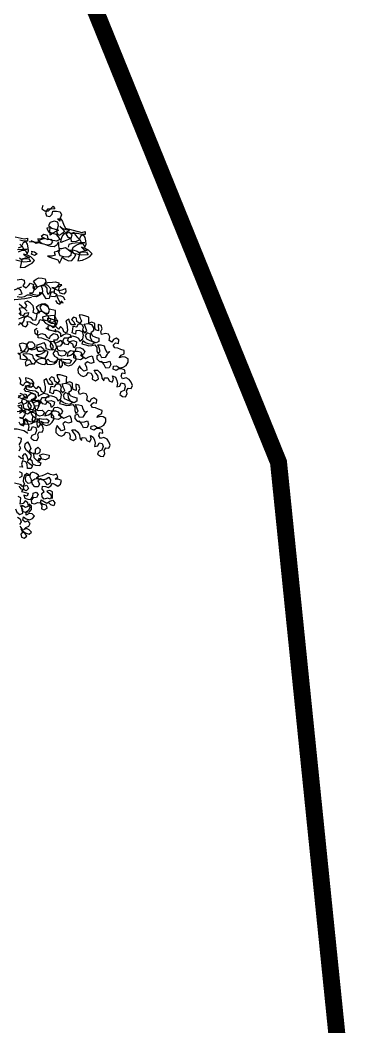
# Model space of a CAD drawing. Header units: inches. Extents: x 350994 to 353538, y 1581369 to 1583842.
# Drawn here: x 351694.17 to 351696.18, y 1583595.68 to 1583601.61 of the extents above; entities that cross this region are included whole.
import ezdxf

# ---------------------------------------------------------------- set-up
doc = ezdxf.new("R2010")
doc.units = ezdxf.units.IN
doc.header["$MEASUREMENT"] = 0
doc.linetypes.add('1', pattern=[0])
doc.layers.add("ROAD'S", color=1, linetype='1')
doc.layers.add('TREE', color=81, linetype='1')

# ---------------------------------------------------------------- blocks, each defined once
blk = doc.blocks.new('TREE_4')
at = {"color": 94}
for points in [[(1207, 8115), (1204, 8080), (1239, 8066), (1276, 8074), (1294, 8103), (1314, 8135), (1337, 8112), (1300, 8097), (1265, 8089), (1250, 8048), (1271, 8019), (1305, 8019), (1323, 8048), (1323, 8083), (1360, 8092), (1398, 8094), (1418, 8066), (1415, 8028), (1418, 7996), (1389, 8014), (1421, 8022), (1447, 8002), (1470, 7967), (1493, 7941), (1537, 7941), (1574, 7938), (1670, 7938), (1701, 7955), (1707, 7924), (1669, 7915), (1629, 7915), (1591, 7906), (1560, 7898), (1589, 7921), (1609, 7895), (1638, 7875), (1667, 7857), (1632, 7831), (1588, 7817), (1574, 7851), (1577, 7889), (1542, 7904), (1510, 7883), (1539, 7854), (1574, 7857), (1551, 7834), (1507, 7799), (1479, 7782), (1476, 7814), (1479, 7849), (1493, 7878), (1516, 7906), (1539, 7930), (1502, 7924), (1461, 7930), (1430, 7944), (1464, 7921), (1493, 7906), (1470, 7872), (1444, 7849), (1421, 7872), (1412, 7912), (1415, 7950), (1401, 7982), (1360, 7985), (1323, 7959), (1314, 7927), (1354, 7907), (1389, 7904), (1427, 7904), (1401, 7883), (1375, 7857), (1354, 7831), (1340, 7872), (1337, 7907), (1302, 7895), (1328, 7860), (1372, 7857), (1409, 7857), (1441, 7834), (1464, 7811), (1435, 7785), (1377, 7785), (1343, 7788), (1328, 7820), (1288, 7823), (1265, 7797), (1305, 7788), (1340, 7782), (1372, 7791), (1395, 7768), (1380, 7736), (1351, 7722), (1293, 7722), (1259, 7739), (1236, 7765), (1270, 7777), (1305, 7785), (1267, 7759), (1241, 7736), (1276, 7727), (1311, 7727), (1348, 7724), (1383, 7719), (1424, 7727), (1447, 7753), (1455, 7785), (1464, 7750), (1476, 7719), (1507, 7724), (1539, 7742), (1609, 7713), (1614, 7675), (1591, 7652), (1545, 7646), (1507, 7646), (1484, 7675), (1487, 7707), (1464, 7684), (1435, 7667), (1455, 7641), (1421, 7623), (1380, 7612), (1423, 7606), (1461, 7603), (1493, 7600), (1516, 7571), (1525, 7606), (1530, 7638), (1565, 7623), (1603, 7617), (1637, 7629), (1652, 7661), (1663, 7695), (1611, 7713), (1580, 7724), (1620, 7739), (1669, 7736), (1698, 7721), (1698, 7640), (1744, 7655), (1782, 7686), (1808, 7712), (1825, 7744), (1779, 7773), (1742, 7782), (1701, 7785), (1733, 7767), (1768, 7765), (1727, 7747), (1695, 7727), (1730, 7744), (1765, 7747), (1788, 7724), (1721, 7704), (1637, 7704), (1614, 7733), (1617, 7765), (1643, 7794), (1675, 7820), (1707, 7828), (1736, 7796), (1742, 7828), (1730, 7860), (1716, 7895), (1693, 7918), (1667, 7898), (1661, 7866), (1687, 7837), (1724, 7840), (1675, 7825), (1629, 7811), (1597, 7799), (1568, 7782), (1568, 7753)], [(1004, 7729), (1100, 7729), (1131, 7746), (1137, 7714), (1100, 7705), (1059, 7705)], [(1068, 7665), (1097, 7648), (1062, 7622)], [(1099, 7526), (1128, 7512), (1128, 7431), (1175, 7445), (1212, 7477), (1238, 7503), (1256, 7535), (1209, 7564), (1172, 7572), (1131, 7575), (1163, 7558), (1198, 7555), (1157, 7538), (1125, 7517), (1160, 7535), (1195, 7538), (1218, 7514), (1151, 7494), (1068, 7494)], [(1073, 7584), (1105, 7610), (1137, 7619), (1166, 7587), (1172, 7619), (1160, 7650), (1146, 7685), (1123, 7708), (1097, 7688), (1091, 7656), (1117, 7627), (1154, 7630), (1105, 7616), (1059, 7601)], [(1157, 7717), (1201, 7723), (1270, 7734), (1233, 7714), (1201, 7723), (1175, 7726)], [(1201, 7624), (1235, 7624), (1267, 7610), (1244, 7587), (1212, 7593), (1212, 7616)], [(1542, 7263), (1504, 7254), (1498, 7219), (1501, 7185), (1469, 7173), (1446, 7199), (1423, 7222), (1385, 7222), (1391, 7190), (1365, 7170), (1333, 7167), (1299, 7173), (1267, 7165), (1241, 7141), (1212, 7127), (1171, 7124)], [(1180, 7153), (1212, 7167), (1186, 7202), (1151, 7211)], [(1128, 7298), (1166, 7312), (1200, 7312), (1212, 7280), (1200, 7248), (1238, 7237), (1258, 7266), (1273, 7295), (1304, 7289), (1307, 7257), (1336, 7243), (1354, 7274), (1325, 7297), (1299, 7324), (1319, 7350), (1345, 7370), (1377, 7376), (1412, 7375), (1426, 7347), (1411, 7312), (1383, 7292), (1351, 7271), (1319, 7269), (1322, 7234), (1319, 7202), (1287, 7193), (1322, 7191), (1368, 7190), (1403, 7205), (1420, 7237), (1406, 7271), (1383, 7297), (1420, 7306), (1449, 7286), (1458, 7254), (1475, 7225), (1495, 7251), (1492, 7289), (1452, 7315), (1420, 7323), (1446, 7344), (1492, 7361), (1524, 7372), (1559, 7370), (1562, 7335), (1533, 7306), (1498, 7303), (1536, 7294), (1576, 7291), (1611, 7306), (1640, 7326), (1651, 7294), (1637, 7265), (1599, 7268), (1576, 7291), (1573, 7329), (1594, 7355), (1562, 7352), (1544, 7320), (1530, 7292), (1533, 7260), (1570, 7245), (1553, 7216), (1518, 7211), (1504, 7211)], [(1316, 7153), (1252, 7121), (1218, 7110), (1186, 7101), (1154, 7089), (1119, 7081), (1024, 7064), (992, 7052), (960, 7046), (966, 7081), (989, 7110), (1018, 7133), (1050, 7147), (1079, 7165), (1111, 7182), (1140, 7199), (1169, 7220), (1192, 7237)], [(1567, 7182), (1591, 7156), (1622, 7153), (1631, 7182)], [(1666, 7208), (1643, 7234), (1608, 7239), (1570, 7228), (1591, 7199), (1617, 7176), (1651, 7176), (1628, 7193)], [(1209, 7058), (1241, 7040), (1270, 7026), (1298, 7008), (1307, 7003)], [(1255, 6945), (1229, 6968)], [(1252, 6844), (1272, 6870), (1298, 6844), (1330, 6841), (1347, 6870), (1333, 6898), (1365, 6901), (1397, 6890), (1434, 6884), (1454, 6913), (1457, 6948), (1492, 6947), (1521, 6927), (1553, 6919), (1587, 6913), (1619, 6918), (1640, 6947), (1640, 6982), (1608, 6976), (1602, 7011), (1602, 7046), (1593, 7078), (1524, 7078), (1504, 7109), (1469, 7121), (1434, 7109), (1408, 7089), (1388, 7063), (1414, 7040), (1437, 7017), (1403, 6997), (1371, 7003), (1371, 7040), (1353, 7072), (1322, 7092), (1287, 7104), (1258, 7086), (1284, 7060), (1281, 7029), (1249, 7026), (1220, 7011), (1241, 6982), (1246, 6951), (1281, 6945), (1290, 6979), (1322, 6994), (1324, 6959), (1295, 6939), (1267, 6922), (1238, 6901)], [(1255, 6870), (1290, 6870), (1298, 6901), (1295, 6933), (1322, 6953), (1356, 6948), (1385, 6924), (1417, 6936), (1417, 6971), (1414, 7005), (1429, 7034), (1460, 7040), (1492, 7026), (1527, 7034), (1530, 7069), (1510, 7098), (1475, 7109), (1440, 7109), (1426, 7075), (1452, 7043), (1492, 7028), (1524, 7014), (1544, 6988), (1530, 6953), (1492, 6953), (1478, 6985), (1512, 7002), (1553, 7017), (1590, 7028), (1614, 7002), (1619, 6971), (1588, 6950), (1556, 6947), (1570, 6976)], [(1491, 6476), (1459, 6465), (1433, 6441), (1416, 6476), (1421, 6508), (1453, 6514), (1473, 6488), (1508, 6482), (1520, 6517), (1554, 6505), (1586, 6502), (1618, 6505), (1632, 6534), (1609, 6560), (1575, 6560), (1543, 6543), (1517, 6519), (1488, 6540), (1473, 6569), (1439, 6574), (1401, 6566), (1369, 6554), (1401, 6537), (1427, 6517), (1395, 6502), (1358, 6499), (1346, 6537), (1314, 6554)], [(1332, 6554), (1384, 6595), (1352, 6580), (1335, 6609), (1312, 6644)], [(1309, 6653), (1338, 6670), (1372, 6667), (1398, 6644), (1413, 6615), (1404, 6583), (1372, 6580), (1335, 6586), (1372, 6589), (1387, 6621), (1387, 6661), (1401, 6696), (1433, 6705), (1462, 6687), (1474, 6655), (1450, 6632), (1416, 6626), (1448, 6621), (1476, 6635), (1502, 6661), (1531, 6676), (1566, 6661), (1586, 6632), (1560, 6606), (1531, 6589), (1500, 6580), (1534, 6569), (1569, 6569), (1606, 6571), (1618, 6606), (1618, 6644), (1586, 6647), (1549, 6629), (1517, 6621), (1497, 6650), (1491, 6684), (1526, 6704), (1552, 6725), (1575, 6702), (1586, 6670), (1624, 6667), (1659, 6673), (1662, 6710), (1615, 6756), (1650, 6759), (1676, 6739), (1693, 6710), (1688, 6675), (1653, 6673), (1630, 6704), (1624, 6739), (1595, 6756), (1558, 6759), (1523, 6765), (1485, 6759), (1477, 6791), (1511, 6811), (1543, 6809), (1569, 6785), (1601, 6780), (1604, 6811), (1630, 6840), (1667, 6840), (1688, 6811), (1676, 6779), (1644, 6774), (1670, 6748), (1696, 6768), (1719, 6791), (1743, 6765), (1728, 6730), (1693, 6716), (1711, 6684), (1742, 6681), (1780, 6696), (1809, 6678), (1797, 6643), (1768, 6629), (1737, 6635), (1719, 6664), (1685, 6667), (1673, 6635), (1696, 6612), (1728, 6603), (1731, 6571), (1705, 6548), (1664, 6548), (1633, 6566), (1615, 6537), (1638, 6514), (1676, 6519), (1705, 6534), (1731, 6557), (1734, 6591), (1766, 6597), (1786, 6571), (1794, 6537), (1780, 6508), (1765, 6542), (1757, 6577), (1777, 6603), (1812, 6606), (1847, 6617), (1878, 6609), (1867, 6577), (1829, 6571), (1797, 6577), (1820, 6554), (1858, 6548), (1893, 6568), (1910, 6597), (1922, 6629), (1913, 6661), (1887, 6681), (1884, 6713), (1916, 6721), (1948, 6719), (1971, 6695), (1991, 6664), (1968, 6640), (1927, 6638), (1896, 6643), (1887, 6675), (1881, 6707), (1844, 6707), (1823, 6678), (1823, 6643), (1855, 6664), (1878, 6687), (1893, 6719), (1896, 6750), (1930, 6762), (1962, 6756), (1991, 6736), (1985, 6704), (1956, 6687), (1988, 6678), (2020, 6666), (2046, 6690), (2075, 6707), (2095, 6678), (2110, 6646), (2081, 6626), (2043, 6635), (2023, 6609), (2046, 6583), (2058, 6551), (2029, 6533), (1997, 6554), (1971, 6574), (1965, 6536), (1977, 6502), (2008, 6481), (2040, 6478), (2066, 6499), (2075, 6530), (2110, 6530), (2130, 6504), (2133, 6473), (2170, 6464), (2196, 6490), (2182, 6522), (2153, 6545), (2130, 6568), (2165, 6577), (2196, 6559), (2219, 6536), (2231, 6504), (2257, 6484), (2254, 6516), (2289, 6522), (2309, 6496), (2344, 6490), (2350, 6524), (2332, 6556), (2367, 6548), (2387, 6519), (2402, 6490), (2401, 6455), (2433, 6469), (2439, 6504), (2474, 6504), (2488, 6475), (2485, 6435), (2454, 6414), (2451, 6383), (2485, 6371), (2517, 6374), (2526, 6409), (2511, 6438), (2520, 6469), (2552, 6472), (2558, 6507), (2537, 6536), (2511, 6559), (2474, 6568), (2442, 6550), (2419, 6574), (2422, 6608), (2454, 6611), (2442, 6643), (2410, 6649), (2379, 6643), (2355, 6617), (2321, 6623), (2318, 6655), (2350, 6666), (2384, 6655), (2419, 6669), (2445, 6695), (2457, 6733), (2448, 6767), (2416, 6776), (2384, 6773), (2356, 6756), (2370, 6785), (2396, 6808), (2390, 6840), (2353, 6842), (2318, 6848), (2286, 6845), (2263, 6869), (2283, 6897), (2315, 6900), (2309, 6935), (2278, 6947), (2252, 6926), (2243, 6895), (2211, 6906), (2208, 6944), (2188, 6970), (2156, 6967), (2121, 6947), (2104, 6976), (2110, 7008), (2093, 7039), (2061, 7042), (2078, 6979), (2046, 6982), (2032, 7010), (2023, 7042), (1991, 7051), (1963, 7031), (1954, 7063), (1948, 7094), (1913, 7097), (1879, 7097), (1844, 7092), (1861, 7060), (1884, 7037), (1870, 7008), (1838, 7019), (1824, 7051), (1792, 7057), (1778, 7028), (1806, 7008), (1827, 6982), (1795, 6973), (1769, 6993), (1749, 7025), (1725, 6999), (1740, 6967), (1754, 6938), (1763, 6907), (1760, 6875), (1728, 6884), (1711, 6912), (1682, 6927), (1668, 6898), (1636, 6918), (1627, 6953), (1601, 6979), (1566, 6982), (1532, 6982), (1543, 6950), (1578, 6941), (1610, 6944), (1633, 6921), (1610, 6898), (1578, 6913), (1549, 6898), (1569, 6869), (1604, 6866), (1636, 6872), (1667, 6875), (1699, 6860), (1708, 6829), (1731, 6852), (1757, 6872), (1800, 6872), (1818, 6843), (1783, 6829), (1748, 6820), (1740, 6785), (1766, 6762), (1803, 6765), (1815, 6800), (1850, 6817), (1884, 6811), (1887, 6776), (1870, 6745), (1850, 6779), (1818, 6788), (1789, 6805), (1795, 6843), (1827, 6863), (1864, 6863), (1896, 6854), (1916, 6828), (1942, 6857), (1939, 6898), (1919, 6927), (1881, 6933), (1850, 6924), (1853, 6889), (1818, 6892), (1815, 6930), (1812, 6962), (1850, 6964), (1861, 6999), (1893, 7005), (1916, 6979), (1916, 6944), (1945, 6921), (1962, 6950), (1939, 6982), (1919, 7011), (1954, 7025), (1994, 7025), (2020, 6996), (2029, 6964), (2006, 6938), (2032, 6912), (2064, 6906), (2101, 6906), (2110, 6872), (2087, 6849), (2046, 6854), (2017, 6886), (2006, 6924), (1971, 6930), (1957, 6898), (1977, 6866), (2009, 6860), (2043, 6854), (2075, 6851), (2049, 6823), (2009, 6820), (1977, 6825), (1945, 6837), (1942, 6805), (1985, 6805), (2017, 6802), (2049, 6814), (2078, 6828), (2104, 6805), (2113, 6770), (2133, 6744), (2147, 6773), (2127, 6805), (2107, 6834), (2139, 6840), (2173, 6840), (2191, 6808), (2217, 6782), (2246, 6796), (2223, 6762), (2211, 6724), (2179, 6713), (2153, 6741), (2124, 6721), (2133, 6689), (2165, 6669), (2208, 6669), (2240, 6681), (2269, 6698), (2286, 6666), (2280, 6629), (2246, 6617), (2214, 6652), (2188, 6675), (2167, 6666)], [(1452, 6852), (1428, 6829), (1437, 6797), (1469, 6786), (1463, 6823), (1460, 6832)], [(1538, 6878), (1576, 6866), (1619, 6866), (1651, 6863), (1640, 6890)], [(1494, 5860), (1514, 5834), (1549, 5829), (1555, 5863), (1537, 5895), (1572, 5886), (1592, 5857), (1607, 5828), (1607, 5794), (1639, 5808), (1644, 5843), (1679, 5843), (1693, 5814), (1691, 5773), (1659, 5753), (1656, 5721), (1690, 5710), (1722, 5713), (1731, 5747), (1717, 5776), (1725, 5808), (1757, 5811), (1763, 5846), (1743, 5875), (1717, 5898), (1679, 5906), (1647, 5889), (1624, 5912), (1627, 5947), (1659, 5950), (1647, 5982), (1616, 5987), (1584, 5982), (1561, 5956), (1526, 5962), (1523, 5993), (1555, 6005), (1590, 5993), (1624, 6008), (1650, 6034), (1662, 6071), (1653, 6106), (1621, 6115), (1590, 6112), (1561, 6094), (1575, 6123), (1601, 6147), (1595, 6178), (1558, 6181), (1523, 6187), (1491, 6184), (1468, 6207), (1489, 6236), (1520, 6239), (1515, 6274), (1483, 6285), (1457, 6265), (1448, 6233), (1416, 6245), (1413, 6283), (1393, 6309)], [(1422, 6121), (1451, 6135), (1428, 6100)], [(1445, 6019), (1474, 6037), (1491, 6005), (1485, 5967), (1451, 5956)], [(1507, 5841), (1539, 5844), (1553, 5873), (1530, 5899), (1495, 5899)], [(1452, 6014), (1487, 6000), (1507, 5971), (1481, 5945)], [(1489, 5907), (1527, 5910), (1539, 5945), (1539, 5982), (1507, 5985), (1469, 5968)], [(1446, 6043), (1472, 6063), (1495, 6040), (1507, 6008), (1544, 6006), (1579, 6011), (1582, 6049), (1536, 6095), (1571, 6098), (1597, 6078), (1614, 6049), (1608, 6014), (1573, 6011), (1550, 6043), (1545, 6078), (1516, 6095), (1478, 6098), (1443, 6104)], [(1432, 6150), (1464, 6147), (1490, 6124), (1521, 6118), (1524, 6150), (1550, 6179), (1588, 6179), (1608, 6150), (1597, 6118), (1565, 6112), (1591, 6086), (1617, 6107), (1640, 6130), (1663, 6104), (1649, 6069), (1614, 6055), (1631, 6023), (1663, 6020), (1701, 6034), (1730, 6017), (1718, 5982), (1689, 5968), (1657, 5974), (1640, 6003), (1605, 6005), (1594, 5974), (1617, 5951), (1648, 5942), (1651, 5910), (1625, 5887), (1585, 5887), (1553, 5904), (1536, 5875), (1559, 5852), (1596, 5858), (1625, 5872), (1651, 5896), (1654, 5930), (1686, 5936), (1706, 5910), (1715, 5875), (1700, 5846), (1686, 5881), (1677, 5916), (1698, 5942), (1732, 5945), (1767, 5956), (1799, 5947), (1787, 5916), (1750, 5910), (1718, 5916), (1741, 5893), (1779, 5887), (1813, 5907), (1831, 5936), (1842, 5968), (1834, 5999), (1808, 6020), (1805, 6052), (1837, 6060), (1868, 6057), (1891, 6034), (1912, 6002), (1888, 5979), (1848, 5976), (1816, 5982), (1808, 6014), (1802, 6046), (1764, 6046), (1744, 6017), (1744, 5982), (1776, 6002), (1799, 6026), (1813, 6057), (1816, 6089), (1851, 6101), (1883, 6095), (1912, 6075), (1906, 6043), (1877, 6025), (1909, 6017), (1941, 6005), (1967, 6028), (1996, 6046), (2016, 6017), (2030, 5985), (2001, 5965), (1964, 5973), (1943, 5947), (1967, 5921), (1978, 5889), (1949, 5872), (1917, 5892), (1891, 5913), (1886, 5875), (1897, 5840), (1929, 5820), (1961, 5817), (1987, 5837), (1995, 5869), (2030, 5869), (2050, 5843), (2053, 5811), (2091, 5803), (2117, 5829), (2102, 5860), (2073, 5884), (2050, 5907), (2085, 5915), (2117, 5898), (2140, 5875), (2151, 5843), (2177, 5823), (2175, 5855), (2209, 5860), (2230, 5834), (2264, 5829), (2270, 5863), (2253, 5895), (2287, 5886), (2308, 5857), (2322, 5828), (2322, 5794), (2354, 5808), (2360, 5843), (2394, 5843), (2409, 5814), (2406, 5773), (2374, 5753), (2371, 5721), (2406, 5710), (2438, 5713), (2446, 5747), (2432, 5776), (2441, 5808), (2472, 5811), (2478, 5846), (2458, 5875), (2432, 5898), (2394, 5906), (2363, 5889), (2339, 5912), (2342, 5947), (2374, 5950), (2363, 5982), (2331, 5987), (2299, 5982), (2276, 5956), (2241, 5962), (2238, 5993), (2270, 6005), (2305, 5993), (2340, 6008), (2366, 6034), (2377, 6071), (2369, 6106), (2337, 6115), (2305, 6112), (2276, 6094), (2291, 6123), (2317, 6147), (2311, 6178), (2273, 6181), (2239, 6187), (2207, 6184), (2184, 6207), (2204, 6236), (2236, 6239), (2230, 6274), (2198, 6285), (2172, 6265), (2163, 6233), (2132, 6245), (2129, 6283), (2109, 6309), (2077, 6306), (2042, 6286), (2025, 6314), (2031, 6346), (2013, 6378), (1981, 6381), (1999, 6317), (1967, 6320), (1952, 6349), (1944, 6381), (1912, 6390), (1883, 6370), (1874, 6401), (1869, 6433), (1834, 6436), (1799, 6436), (1765, 6430), (1782, 6399), (1805, 6375), (1791, 6346), (1759, 6358), (1744, 6390), (1713, 6396), (1698, 6367), (1727, 6347), (1747, 6321), (1715, 6312), (1689, 6332), (1669, 6364), (1646, 6338), (1660, 6306), (1675, 6277), (1683, 6245), (1681, 6214), (1649, 6222), (1631, 6251), (1603, 6266), (1588, 6237), (1556, 6257), (1548, 6292), (1522, 6318), (1487, 6321), (1452, 6321), (1464, 6289), (1498, 6280), (1530, 6283), (1553, 6260), (1530, 6237), (1498, 6251), (1469, 6237), (1490, 6208), (1524, 6205), (1556, 6211), (1588, 6214), (1620, 6199), (1628, 6167), (1652, 6190), (1678, 6211), (1721, 6211), (1738, 6182), (1704, 6167), (1669, 6159), (1660, 6124), (1686, 6101), (1724, 6104), (1735, 6138), (1770, 6156), (1805, 6150), (1808, 6115), (1790, 6083), (1770, 6118), (1738, 6127), (1709, 6144), (1715, 6182), (1747, 6202), (1785, 6202), (1816, 6193), (1837, 6167), (1863, 6196), (1860, 6237), (1840, 6265), (1802, 6271), (1770, 6263), (1773, 6228), (1738, 6231), (1736, 6268), (1733, 6300), (1770, 6303), (1782, 6338), (1814, 6344), (1837, 6318), (1837, 6283), (1866, 6260), (1883, 6289), (1860, 6320), (1840, 6349), (1874, 6364), (1915, 6364), (1941, 6335), (1950, 6303), (1926, 6277), (1952, 6251), (1984, 6245), (2022, 6245), (2030, 6210), (2007, 6187), (1967, 6193), (1938, 6225), (1926, 6263), (1892, 6268), (1877, 6237), (1897, 6205), (1929, 6199), (1964, 6193), (1996, 6190), (1970, 6161), (1929, 6158), (1897, 6164), (1866, 6176), (1863, 6144), (1906, 6144), (1938, 6141), (1970, 6153), (1999, 6167), (2025, 6144), (2033, 6109), (2053, 6083), (2068, 6112), (2048, 6144), (2027, 6173), (2059, 6179), (2094, 6179), (2111, 6147), (2137, 6121), (2166, 6135), (2143, 6100), (2131, 6063), (2100, 6051), (2074, 6080), (2045, 6060), (2053, 6028), (2085, 6008), (2128, 6008), (2160, 6019), (2189, 6037), (2207, 6005), (2201, 5967), (2166, 5956), (2134, 5991), (2108, 6014), (2088, 6005)], [(1526, 6097), (1523, 6066), (1494, 6045), (1474, 6077), (1474, 6112), (1506, 6121), (1509, 6152), (1483, 6152)], [(1019, 5470), (1040, 5502), (1063, 5531), (1086, 5563), (1106, 5589), (1132, 5612), (1161, 5635), (1187, 5658), (1213, 5684), (1239, 5707), (1268, 5725), (1300, 5739), (1332, 5751), (1364, 5759), (1396, 5762), (1427, 5771), (1462, 5777), (1494, 5782), (1566, 5782), (1598, 5771), (1610, 5762)], [(2022, 5163), (2014, 5198), (2008, 5230), (1976, 5238), (1947, 5224), (1979, 5206), (2008, 5186), (2005, 5152), (1970, 5154), (1941, 5134), (1915, 5154), (1901, 5186), (1921, 5212), (1895, 5233), (1890, 5264), (1921, 5267), (1953, 5264), (1976, 5287), (1985, 5319), (2017, 5311), (2049, 5299), (2069, 5328), (2069, 5365), (2034, 5374), (2002, 5365), (2026, 5394), (2005, 5420), (1976, 5403), (1945, 5400), (1913, 5409), (1890, 5386), (1864, 5366), (1832, 5354), (1806, 5331), (1840, 5328), (1878, 5328), (1910, 5345), (1933, 5368), (1956, 5345), (1962, 5313), (1936, 5287), (1913, 5311), (1884, 5328), (1852, 5331), (1832, 5305), (1855, 5279), (1849, 5244), (1814, 5236), (1783, 5259), (1771, 5291), (1794, 5317), (1826, 5328), (1823, 5363), (1794, 5377), (1760, 5380), (1734, 5360), (1739, 5328), (1759, 5302), (1768, 5270), (1739, 5256), (1710, 5273), (1699, 5305), (1702, 5337), (1734, 5343), (1702, 5354), (1681, 5328), (1679, 5296), (1681, 5265), (1702, 5239), (1684, 5210), (1655, 5227)], [(1635, 5294), (1661, 5314), (1653, 5346), (1621, 5351)], [(1554, 5626), (1566, 5664), (1560, 5695), (1523, 5698)], [(1554, 5620), (1575, 5594), (1566, 5562)], [(1572, 5513), (1601, 5499), (1632, 5490), (1618, 5522), (1632, 5551), (1658, 5528), (1673, 5499), (1702, 5516), (1705, 5551), (1673, 5571), (1641, 5586), (1618, 5614), (1612, 5649), (1630, 5678), (1659, 5649), (1679, 5617), (1670, 5586), (1705, 5574), (1737, 5585), (1728, 5620), (1748, 5649), (1777, 5629), (1780, 5594), (1754, 5574), (1722, 5568), (1731, 5533), (1765, 5513), (1800, 5513), (1812, 5548), (1783, 5571), (1818, 5591), (1849, 5594), (1884, 5594), (1887, 5562), (1858, 5539), (1820, 5536), (1786, 5536), (1780, 5502), (1817, 5496), (1815, 5464), (1774, 5458), (1739, 5464), (1725, 5496), (1693, 5505), (1676, 5476), (1708, 5458), (1739, 5447), (1731, 5415), (1696, 5406), (1684, 5444), (1661, 5470), (1627, 5470), (1624, 5435), (1641, 5406), (1609, 5403)], [(1676, 5224), (1598, 5224)], [(1759, 4799), (1785, 4779), (1805, 4750), (1788, 4721), (1802, 4692), (1834, 4689), (1854, 4715), (1831, 4738), (1799, 4750), (1779, 4776), (1805, 4756), (1840, 4744), (1875, 4741), (1892, 4770), (1863, 4787), (1831, 4793), (1805, 4773), (1823, 4802), (1849, 4822), (1857, 4854), (1828, 4874), (1802, 4854), (1774, 4868), (1774, 4903), (1805, 4891), (1840, 4889), (1869, 4909), (1883, 4938), (1855, 4955), (1823, 4952), (1797, 4929), (1788, 4961), (1820, 4967), (1837, 4998), (1829, 5033), (1800, 5048), (1814, 5013), (1808, 4981), (1782, 4952), (1750, 4958), (1736, 4987), (1733, 5019), (1771, 5007), (1800, 5024), (1782, 5056), (1751, 5071), (1736, 5039), (1707, 5025), (1704, 5056), (1701, 5091), (1670, 5097)], [(1652, 5204), (1678, 5184), (1710, 5186), (1699, 5218), (1731, 5233), (1754, 5204), (1736, 5175), (1704, 5184), (1690, 5155), (1762, 5155), (1759, 5123), (1725, 5126), (1742, 5097), (1774, 5094), (1806, 5100), (1817, 5134), (1814, 5169), (1843, 5186), (1869, 5166), (1858, 5134), (1826, 5123), (1811, 5094), (1823, 5062), (1855, 5065), (1881, 5085), (1913, 5088), (1933, 5062), (1936, 5030), (1967, 5027), (1993, 5050), (1979, 5079), (1941, 5079), (1910, 5088), (1913, 5120), (1976, 5102), (2002, 5128), (2031, 5146), (2057, 5123), (2054, 5091), (2022, 5094), (1996, 5108)], [(1672, 4967), (1696, 4935), (1730, 4920), (1756, 4941), (1748, 4973), (1727, 5001), (1716, 5013)], [(1713, 4886), (1745, 4877), (1762, 4848), (1753, 4816)]]:
    blk.add_lwpolyline(points, dxfattribs=at)

msp = doc.modelspace()

# ---------------------------------------------------------------- linework, layer by layer
at = {"layer": "ROAD'S", "lineweight": 5, "const_width": 0.1}
msp.add_lwpolyline([(351585.9109, 1583663.8257), (351585.9109, 1583663.8257), (351694.5933, 1583601.7243), (351695.6944, 1583599.0078), (351696.1282, 1583594.7552), (351690.5648, 1583577.2087)], dxfattribs=at)

# ---------------------------------------------------------------- block references
at = {"layer": 'TREE', "lineweight": 5, "xscale": 0.0005632341247466223, "yscale": 0.0005632341530485974, "zscale": 0.0005632341444477617, "rotation": 346.4411541233163}
msp.add_blockref('TREE_4', (351692.5747, 1583596.2358), dxfattribs=at)

doc.saveas('drawing.dxf')
